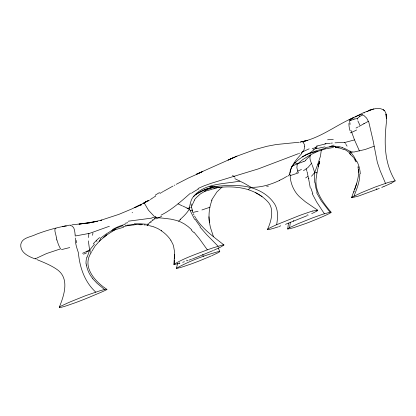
<?xml version="1.0" encoding="UTF-8"?>
<svg xmlns="http://www.w3.org/2000/svg" width="416" height="416" viewBox="0 0 416 416"><rect width="100%" height="100%" fill="white"/><g stroke="black" fill="none" stroke-linecap="round" stroke-linejoin="round"><path stroke-width="0.62" d="M304.637 146.193C304.361 148.174 304.236 151.154 302.13 152.038M280.212 225.462L280.197 226.205L279.261 226.522M106.943 289.318L105.191 289.338L100.755 290.524A28.22 1.721 -21.2 0 0 99.18 291.023L85.29 295.802L71.074 301.532A36.478 2.226 -21.2 0 0 67.714 302.988L61.23 306.015A18.72 1.144 -21.2 0 0 59.753 306.868L59.301 307.481A25.834 1.576 -21.2 0 0 60.668 307.403L61.006 307.336A24.274 1.482 -21.2 0 0 66.815 305.677L74.604 302.978A23.312 1.425 -21.2 0 0 81.546 300.362L84.084 299.364A25.964 1.586 -21.2 0 0 89.929 296.982C95.285 294.668 100.745 292.573 105.997 290.025C106.314 289.832 106.694 289.682 106.922 289.375C95.321 281.934 81.458 266.734 91.291 252.528M349.986 122.777L350.028 124.519M174.6 258.747L174.58 251.945L173.545 246.111A21.226 21.143 -67.8 0 0 172.749 243.906L170.82 240.276M179.858 263.162L175.224 264.337A28.075 1.716 -21.2 0 1 174.184 264.462L173.888 264.358L174.533 254.53M174.528 260.01L174.19 264.456M290.28 171.772C291.58 164.767 296.764 159.12 301.361 153.936M290.28 171.839L289.645 173.971M391.186 183.222L395.195 180.846L388.757 182.27L375.097 187.06L361.228 192.733L351.806 197.324M88.488 237.541L88.795 234.53M109.387 226.257L88.884 233.605M88.858 233.875L88.837 234.135M317.663 164.481L314.688 172.598L314.267 182.458M287.752 228.92L288.434 223.137M173.888 264.358C184.21 258.133 196.019 254.212 207.329 249.85A24.222 1.477 -21.2 0 1 213.132 247.848L221.931 245.19A20.197 1.232 -21.2 0 1 223.896 244.904M290.332 222.128L289.645 227.604A23.067 1.409 -21.2 0 0 287.872 228.764L287.768 228.883M274.945 227.916C259.761 232.476 271.736 226.85 276.718 224.676C277.555 218.572 278.351 212.04 275.761 206.227A15.272 11.097 49.8 0 0 274.659 204.084C265.309 189.769 247.551 184.813 231.28 185.583C218.327 185.401 204.246 187.127 194.137 195.998M349.872 150.862L350.334 151.684L350.064 153.826M395.195 180.913C384.036 162.521 384.14 142.506 386.448 121.893C386.1 117.874 387.353 112.034 383.115 109.632C378.57 107.234 373.162 109.023 368.633 110.479L373.838 108.956M211.188 255.98L199.732 260.738A19.812 1.212 -21.2 0 1 191.37 263.9L182.822 266.796A28.496 1.742 -21.2 0 1 179.702 267.712L177.174 268.299A20.14 1.227 -21.2 0 1 176.41 268.258L177.684 263.318M87.183 257.109L89.601 250.214L94.437 244.109M319.706 161.236L318.193 166.707L319.535 161.236C318.334 166.504 317.075 171.772 316.342 177.128C313.893 190.668 322.936 202.472 331.079 212.202M354.791 189.457C356.855 182.941 359.122 176.212 358.66 169.286M353.865 192.192L354.177 191.277M59.27 307.304C63.882 295.916 69.742 279.256 57.855 270.093C51.501 265.424 44.065 262.564 36.826 259.563M352.248 196.794L351.92 197.714L358.644 196.03L379.335 188.406M351.562 197.647L356.554 183.83M333.45 147.477L325.603 148.84L317.652 151.398L310.097 154.986L302.687 159.666L297.253 164.133L296.868 167.757L298.189 172.661M211.988 200.273C209.154 207.189 208.525 214.859 209.362 222.243L208.931 216.746M267.415 229.528C271.58 220.953 274.586 208.198 267.348 201.25C262.184 195.848 255.58 192.062 248.498 189.795M317.704 164.372L320.502 156.083L321.292 149.952M191.142 207.303L194.428 200.247M248.31 189.618L251.16 187.32L252.268 187.314A64.537 57.538 43.2 0 0 254.53 187.278C263.344 186.862 271.882 184.096 279.802 180.315M354.016 196.082C356.673 189.124 359.98 181.594 359.804 173.81M310.388 155.371C309.036 158.47 310.846 161.694 312.021 164.538M223.891 245.066L220.766 247.031L213.507 250.39M211.52 200.491L211.812 199.924M92.04 251.03L95.103 245.996L99.85 240.672L100.552 238.207L105.867 234.203L111.54 230.636L117.01 227.854L122.741 225.685M211.957 199.649L212.248 199.098M212.399 198.827L216.965 191.87L222.102 187.06M290.139 170.451L290.555 169.744A27.149 20.977 20.6 0 1 292.058 166.353M292.214 166.431C295.937 160.904 301.636 157.009 307.575 154.19M311.516 163.374L307.98 167.518L303.472 170.721M310.341 155.366L305.656 160.176M312.348 165.298L314.688 172.598L311.485 176.259M354.338 119.07L357.292 118.55L359.32 116.776M140.847 204.885L141.248 204.5M155.012 218.462L155.756 217.573L163.233 218.187L170.94 219.149L176.691 220.485L180.83 222.056L184.324 223.917L188.094 226.564L191.708 229.778M315.271 148.512L316.571 146.047L325.931 143.874M149.739 222.279L148.34 224.385L140.551 223.798L134.274 223.792M154.684 218.826L152.36 220.704M66.321 225.815C55.869 227.724 45.75 230.646 35.786 234.463C30.867 237.12 22.012 237.474 20.8 244.332C19.911 252.564 28.673 256.656 35.116 258.877L35.766 258.549M314.392 149.422L310.82 152.35L307.507 154.211M193.669 196.435L193.976 196.144M351.333 118.893L352.082 118.326M180.055 219.508C183.321 216.715 186.399 213.632 188.776 210.033C190.18 205.598 190.154 200.299 193.492 196.518C204.615 182.962 224.188 184.205 239.798 181.095M161.049 215.16C172.11 209.586 181.308 201.172 190.549 193.092M147.607 225.285L146.848 225.54M103.771 237.245L106.865 234.832L99.216 241.254M141.32 204.443L142.204 203.861M308.963 178.298L308.578 178.578L310.326 188.214M146.583 201.505L142.506 203.71M106.475 235.139L115.684 229.294M312.988 213.049L316.685 211.162L317.72 210.226L305.401 201.802L300.139 197.361C294.226 192.161 290.046 183.212 290.155 174.569M317.065 210.928L316.311 210.387M149.536 200.06L148.554 200.704M150.405 199.482L150.836 199.202M151.05 199.056L153.202 197.647M286.801 176.441L282.443 178.989M148.335 200.85L147.893 201.141M153.634 197.366L155.818 195.962M359.585 116.6L362.617 114.915L363.886 115.487L366.6 118.071L368.805 122.132L373.074 140.535L377.322 162.292L380.156 170.711L385.492 183.326M150.467 221.65L151.965 220.912M330.46 212.867L328.198 214.094A24.877 1.518 -21.2 0 1 321.641 217.095L317.652 218.8A34.72 2.122 -21.2 0 1 315.848 219.549L309.468 222.118A16.006 0.978 -21.2 0 1 306.03 223.428L293.4 227.776L287.841 229.07M159.942 193.44L161.387 192.582M147.898 200.626L143.874 202.977M161.881 192.296L162.88 191.714M299.853 142.376L301.038 141.82M163.389 191.422L173.014 186.051M144.539 202.592L146.624 201.412L144.056 202.935A30.841 2.85 -89.2 0 1 144.326 202.992M303.67 161.502L296.54 164.211A64.87 57.85 76.8 0 1 295.417 164.694L292.313 166.057M196.144 194.298L205.01 189.743L212.904 187.127M111.712 231.119L112.949 230.433M368.441 121.254L365.186 123.058M148.377 200.647L143.25 203.445M91.276 251.768L89.601 250.214L82.508 253.302M364.582 123.391L358.852 126.526M174.288 185.359L174.938 185.006M176.264 184.288L188.49 178.006L199.675 173.009M357.999 126.989L356.023 128.034M289.645 227.604L298.402 223.569L312.567 217.88L322.535 214.339L330.044 212.222L321.188 200.736L316.571 192.634M141.029 204.485L134.831 207.62L140.722 204.74M205.291 191.017L200.252 194.038L196.42 197.543A36.119 27.024 41.1 0 0 194.251 200.112M353.579 117.671L349.06 119.954L351.941 118.498M139.781 205.119L131.612 209.035L118.872 214.365L100.734 220.314L101.556 220.095L90.724 222.596L97.375 221.307L78.967 224.125L89.71 222.846L71.89 224.858M300.622 141.97L307.554 140.421L303.498 141.393C321.396 137.129 336.102 125.294 352.737 117.962L358.353 115.409M197.969 188.526L204.038 185.843L211.427 183.206L258.248 168.917L298.464 153.644M363.974 113.027L364.338 112.845M303.352 156.187L302.676 156.515M303.524 156.104L305.88 154.986M302.182 156.749L302.51 156.593M312.52 213.273L311.693 213.652M303.519 151.398L309.13 148.834M303.342 151.481L303.077 151.601M307.762 154.097L316.69 150.623L325.458 148.304M366.865 111.654L367.219 111.493M196.612 174.138L237.011 156.12L255.367 149.432L267.114 146.255L276.281 144.518L298.964 142.251M367.572 111.332L368.28 111.02L367.323 111.296M301.709 152.225L301.21 152.448M234.14 157.326L228.067 160.035L237.011 156.12M355.03 116.969L362.861 112.996L367.136 111.353M350.282 120.64L353.87 119.21M196.217 174.314L202.826 171.376M276.718 224.676L299.234 215.613A31.335 1.914 -21.2 0 1 304.138 213.855L310.43 211.723A21.429 1.31 -21.2 0 1 312.733 211.021M211.791 255.715L218.218 252.663A21.346 1.305 -21.2 0 0 219.102 251.41C204.365 255.393 189.68 260.957 176.41 268.258M308.152 215.238L307.606 214.604M307.232 215.639L285.48 224.338M299.582 153.166L299.104 153.369M212.8 250.697L195.686 257.676M384.249 186.342L384.935 186.046A27.279 1.664 -21.2 0 0 391.212 183.217M384.015 186.446L383.542 186.644M383.302 186.748L382.699 187.002M382.45 187.106L381.701 187.424M374.192 146.219L365.18 149.484L353.954 152.032L350.334 151.684L346.512 149.323L342.498 147.68M200.205 172.791L201.796 172.151M308.568 153.728L312.307 152.495L317.652 151.398M291.73 166.28L292.022 166.171M65.915 226.117L67.527 225.597A32.994 15.413 69.1 0 1 70.45 225.16M195.328 257.811L193.263 258.586M192.603 258.83L191.953 259.069M316.722 172.895L316.904 172.78M201.926 209.971L209.882 207.262L209.446 207.282M191.318 259.303L189.186 260.073M90.984 252.746L90.459 252.866M188.032 260.478L186.914 260.868L186.737 260.13M359.445 150.992L354.505 139.906L345.587 142.282L335.02 142.839M278.528 226.767L275.267 227.817M359.06 115.149L360.49 114.795A7.634 6.089 81.8 0 1 362.627 114.816M182.702 262.283L182.822 262.246A23.462 1.43 -21.2 0 0 184.418 261.721M55.494 228.587L55.973 228.467M218.39 187.398L217.428 187.694M217.11 187.793L215.847 188.178M204.573 191.381L212.373 189.186M215.228 188.36L213.106 188.978M198.084 211.25L192.712 212.472M35.116 258.877L46.628 253.516L60.538 248.877L58.51 244.811L56.878 239.829M312.733 211.021L317.621 210.137M316.373 148.658L324.891 146.884M290.332 175.568L298.282 172.931M368.852 110.864L369.236 110.76M88.894 233.475L75.202 236.002L75.135 234.952M370.557 110.443L370.926 110.36M125.455 225.54L126.287 225.363M62.296 226.595L65.577 225.95M213.923 188.183C225.29 186.238 237.198 186.316 248.31 189.644M128.144 221.213L151.856 218.104M127.119 225.196L136.006 224.375M330.98 143.166L332.389 143.021M214.282 186.982L220.054 187.314M316.659 172.796L314.688 172.598M329.592 146.427L335.629 146.437M301.465 141.731L302.323 141.788A6.167 3.156 88.6 0 1 303.129 142.194M335.514 147.342L336.18 147.326M339.217 147.592L335.488 147.42L339.96 148.106L343.902 149.588M135.252 224.531L141.352 224.806M139.048 224.432L142.641 224.697M144.004 224.848L145.314 225.02M210.751 186.41L211.718 186.545M210.543 186.378L209.81 186.269M147.03 225.274L148.366 225.508M70.517 225.399C74.714 226.294 74.734 231.343 75.124 234.801M211.968 186.586L212.488 186.701M149.219 225.675L150.857 226.039M151.122 226.101L153.769 226.866M154.008 226.949L157.888 228.592L161.668 230.906L161.486 230.24M294.746 162.614L297.378 163.795M182.863 206.097L189.363 209.045L194.631 219.43M182.244 205.852L178.074 203.866M55.427 228.322C53.654 229.637 56.441 235.487 56.404 237.895M255.627 192.681L262.07 196.539M234.832 178.656L244.343 183.347L251.16 187.32M353.215 157.201L350.225 154.206M383.115 109.632L384.462 110.594M223.855 244.92C213.845 236.938 202.92 229.382 195.946 218.39M104.504 289.489L97.063 283.306L92.747 278.725M154.409 216.554L148.46 210.21L144.326 203.112M349.44 153.436L350.6 154.497M303.124 142.23L304.496 144.768A4.28 2.543 -85.9 0 1 304.699 146.188M218.13 246.256L206.887 234.848L199.971 226.99M193.918 232.081L199.586 238.992L207.329 249.85M350.334 151.684L353.902 156.442L356.814 161.793M95.768 292.136C84.557 281.866 79.742 267.332 78.374 252.678C76.794 247.931 75.093 243.126 75.291 238.03M353.574 157.612L354.266 158.47M354.598 158.912L354.926 159.359M324.376 213.756L316.67 202.036L312.182 193.601M344.625 142.407L344.932 142.86M345.379 143.53L345.608 143.868M355.243 159.817L355.55 160.285M345.982 144.44L347.069 146.13M357.292 118.55L357.75 119.356M195.572 217.781L194.537 215.982M354.702 159.624L355.997 161.907M193.918 214.812L193.357 213.663M293.415 220.501L293.764 221.198M354.505 139.906L351.021 130.426M218.208 247.889L219.752 251.436M192.395 211.458L192.613 211.999M191.989 210.402L192.182 210.928M213.434 236.621L210.371 227.282L209.336 221.863L209.362 222.243M192.618 211.146L191.474 207.012M202.748 254.514L203.304 256.355M306.847 171.038L306.254 168.938M376.563 188.687L376.776 189.441M307.039 171.73L307.117 172.011M307.195 172.292L308.578 178.578M86.684 265.767L86.455 264.009M357.952 166.873L358.79 172.333M191.157 204.032L191.256 205.587M88.374 240.89L89.601 250.214M179.202 262.662L179.218 263.349M112.434 229.559A48.48 45.973 -25.7 0 1 125.18 224.364M93.293 243.807A37.123 22.734 -27.9 0 1 99.575 237.578M86.731 252.793A28.007 3.994 -10.9 0 1 83.512 254.186M92.841 278.632A28.725 27.056 -83 0 1 86.575 265.798M86.024 264.04A19.1 17.94 -83.8 0 1 86.882 257.01M148.19 225.072A32.318 3.567 -78.7 0 1 147.95 223.85M150.202 222.57A19.167 7.613 25.4 0 1 151.18 222.144M152.849 219.71A11.638 3.141 -48.4 0 1 152.469 219.955M154.934 218.286A16.905 10.618 -82.2 0 1 154.612 218.65M161.6 216.33A30.763 17.394 -28.8 0 1 155.88 218.91M156.307 217.365A22.391 11.258 12.9 0 1 154.96 216.398M155.719 217.1A44.268 7.561 -8.3 0 1 152.053 217.604M180.596 219.424A13.458 3.546 -32.1 0 1 178.636 221.021M140.566 205.728A53.331 3.416 -47.4 0 1 141.05 205.358M190.164 207.376A16.26 3.723 -4.3 0 1 186.956 208.666M200.351 226.554A47.497 29.266 58 0 1 195.114 219.133M189.831 207.34A12.34 2.834 -24.8 0 1 189.228 207.906M161.621 230.974A35.064 34.934 -66.4 0 1 170.862 240.25M192.01 210.007A23.036 1.778 -15.6 0 1 190.372 210.496M212.586 186.685A11.861 1.05 -9.9 0 1 210.99 187.361M213.366 186.716A22.714 7.155 -26.9 0 1 214.734 186.607M212.118 186.524A24.804 1.674 -1.8 0 1 212.332 186.566M289.931 172.957A23.197 22.006 53.8 0 1 290.607 169.759M305.672 154.788A38.085 23.566 -7.4 0 1 307.268 153.998M302.869 151.45A18.231 16.708 75.3 0 1 301.194 153.764M268.476 186.15A30.81 1.726 -3 0 1 266.682 186.202M289.801 173.935A20.036 4.472 -16.3 0 1 289.214 174.684M289.583 174.58A20.779 4.394 -18.2 0 1 287.654 176.285M282.09 179.041A15.74 2.293 -22.8 0 1 279.542 180.305M301.454 169.458A17.94 6.146 -20.5 0 1 297.513 171.142M305.812 160.342A17.867 16.656 23 0 1 303.826 161.725M307.778 176.446A18.777 4.846 -27.7 0 1 305.656 177.908M317.283 192.436A26.203 19.36 61.2 0 1 315.099 182.64M329.987 212.243A22.105 1.352 -21.2 0 1 330.58 212.82M296.566 172.401A55.333 0.645 1.9 0 1 296.946 172.416M313.716 149.516A16.172 3.25 -31.7 0 1 313.461 149.75M314.501 149.032A23.01 9.37 -12.3 0 1 316.264 148.496M316.477 148.07A14.258 3.765 -26.7 0 1 316.014 148.725M325.328 147.607A41.704 40.446 -47.4 0 1 335.535 146.666M352.165 152.24A16.52 3.307 -36.4 0 1 351.515 152.464M357.094 161.652A28.699 25.958 69.5 0 1 360.292 173.81M335.65 146.224A32.209 30.862 -73.4 0 1 342.534 147.571M324.927 143.686A41.35 30.113 -16.5 0 1 330.153 143.281M349.341 122.356A10.743 6.36 58.5 0 1 349.851 120.214M350.376 120.718A8.83 5.247 58.2 0 1 351.354 118.924M353.787 119.075A17.524 13.686 14.9 0 1 354.25 118.924M357.854 120.9A9.121 1.217 66 0 1 359.824 125.185M359.315 116.75A18.512 11.794 -73.4 0 1 359.585 116.574M88.92 251.056A17.701 3.406 9.6 0 1 86.778 251.196M96.268 240.833A18.32 3.463 16.3 0 1 97.032 241.301M123.027 226.736A45.308 41.382 -17.1 0 1 134.269 224.931M92.581 235.3A22.074 4.706 -75.7 0 1 92.95 232.95M61.422 249.642A26.562 1.186 -14.3 0 1 69.758 247.567M76.612 240.484A18.777 2.98 82.8 0 1 76.523 242.814M191.49 193.263A25.314 9.984 -22 0 1 198.552 189.015M235.014 177.159A39.192 23.213 76.4 0 1 232.56 175.349M204.87 190.71A29.744 18.424 5 0 1 213.611 187.699M312.832 193.476A18.2 6.859 65.4 0 1 311.1 188.542M312.187 148.798A17.768 2.465 -18.5 0 1 317.465 146.832M344.1 149.183A27.44 26.775 -79.5 0 1 349.768 153.052M358.218 166.754A19.796 19.651 -67 0 1 358.348 167.367M351.941 197.704A17.321 1.056 -21.2 0 1 351.733 197.366M350.085 130.837A10.202 4.04 73.2 0 1 348.977 123.214M356.616 129.969A23.998 9.157 -30 0 1 350.272 132.891M331.594 145.392A63.534 38.246 -26.4 0 1 334.11 145.148M327.579 139.812A46.966 24.227 -22.3 0 1 333.299 139.282M352.04 118.279A18.871 11.404 48.6 0 1 352.513 117.983M364.354 123.469A21.575 0.364 -28.3 0 1 363.792 123.781M358.389 115.612A19.776 15.179 -80.2 0 1 359.091 115.331M113.818 230.209A41.408 8.174 -16.6 0 1 123.594 227.287M125.003 223.298A54.122 23.208 -16.5 0 1 127.806 222.732M56.836 240.042A15.049 2.662 79.9 0 1 56.342 238.051M155.236 195.172A67.054 24.695 -31.6 0 1 159.531 192.546M132.137 212.368A35.09 2.392 50.1 0 1 132.449 212.768M191.422 230.188A21.897 7.67 46.2 0 1 193.497 232.352M386.1 114.384L386.069 114.026L386.339 118.248L386.1 114.384"/></g></svg>
